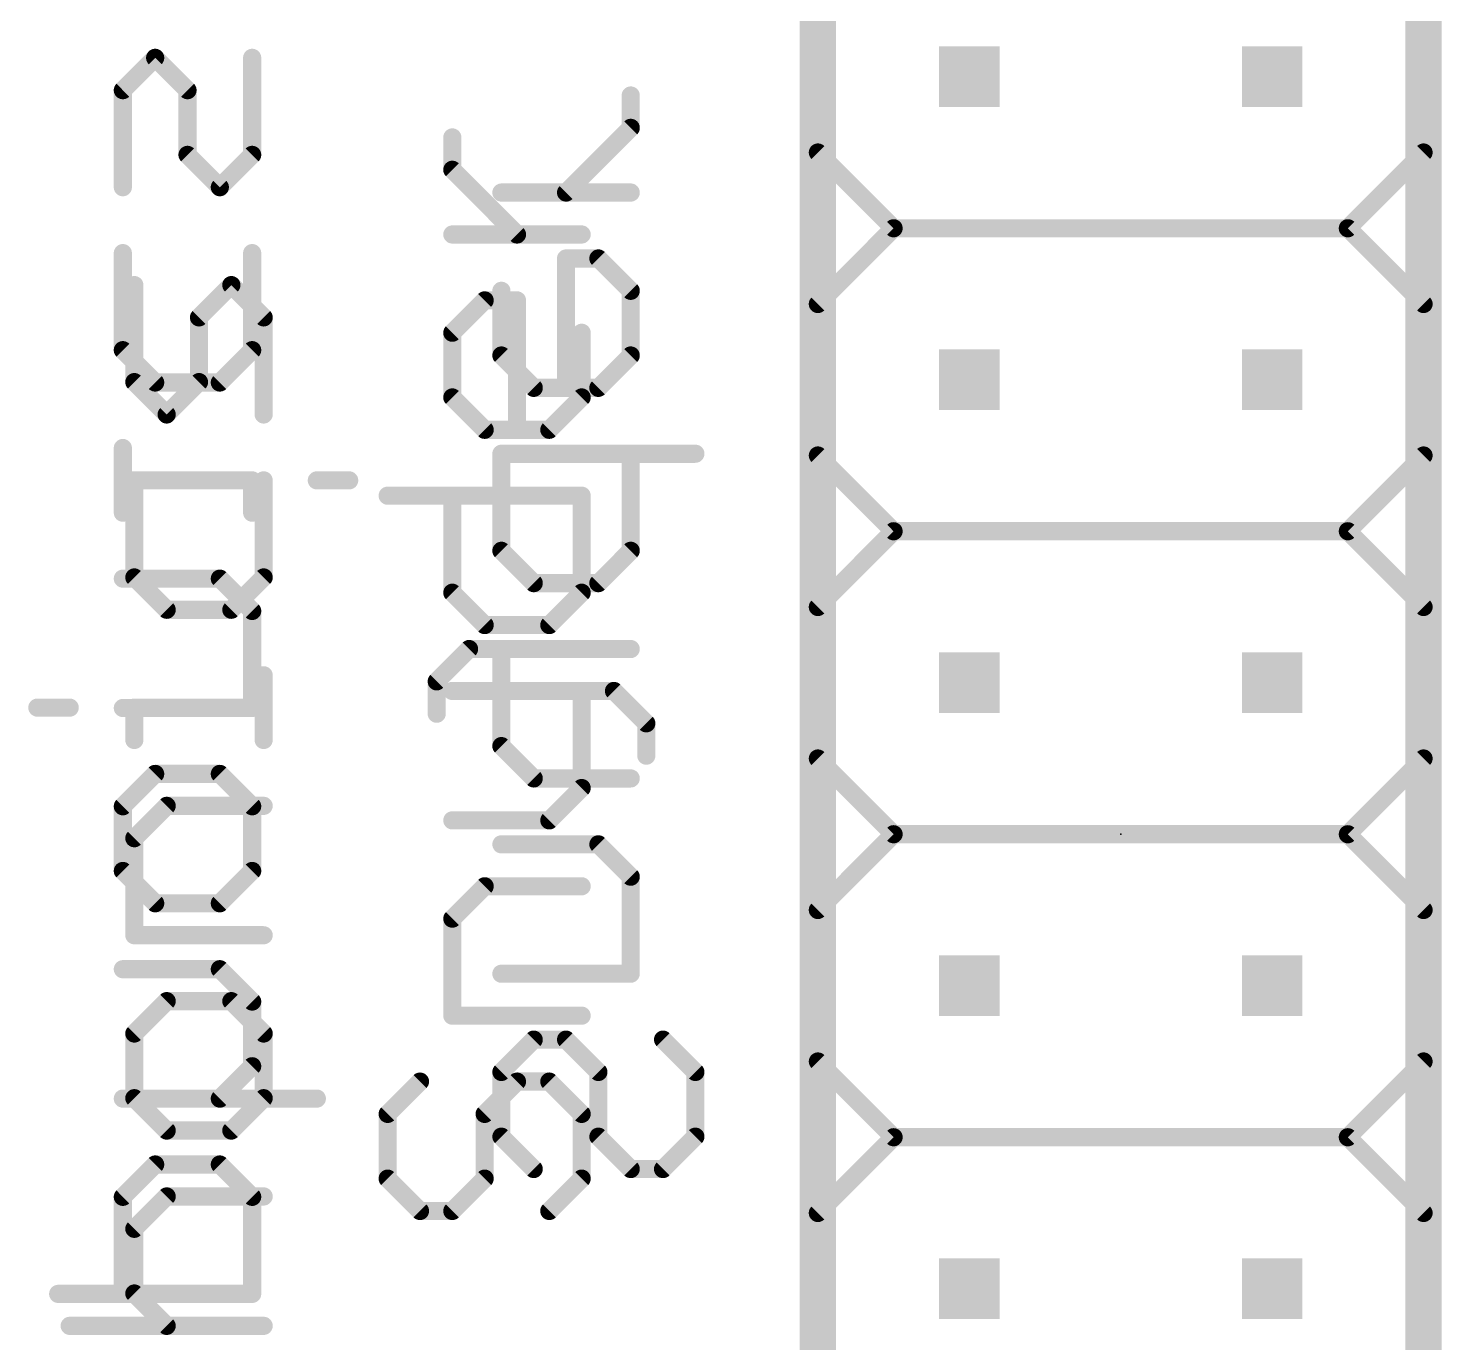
# Model space of a CAD drawing. Extents: x -0.2 to 4.76, y 0.34 to 5.06.
# Drawn here: x 1.2393 to 1.706, y 2.3822 to 2.816 of the extents above; entities that cross this region are included whole.
import ezdxf

# ---------------------------------------------------------------- set-up
doc = ezdxf.new("R2010")
doc.units = 0
for name, color, linetype in [('21', 253, 'CONTINUOUS'), ('22', 253, 'CONTINUOUS'), ('23', 7, 'CONTINUOUS'), ('51', 253, 'CONTINUOUS')]:
    doc.layers.add(name, color=color, linetype=linetype)

# ---------------------------------------------------------------- blocks, each defined once
blk = doc.blocks.new('RECT')
blk.add_solid([(-0.5, -0.5), (0.5, -0.5), (-0.5, 0.5), (0.5, 0.5)])

msp = doc.modelspace()

# ---------------------------------------------------------------- linework, layer by layer
at = {"layer": '21', "const_width": 0.006}
for points in [[(1.5, 2.775), (1.5, 2.825)], [(1.7, 2.775), (1.7, 2.825)], [(1.379297, 2.769296), (1.379297, 2.779972)], [(1.525, 2.75), (1.5, 2.775)], [(1.675, 2.75), (1.7, 2.775)], [(1.400648, 2.747945), (1.379297, 2.769296)], [(1.422, 2.747945), (1.379297, 2.747945)], [(1.5, 2.725), (1.525, 2.75)], [(1.525, 2.75), (1.675, 2.75)], [(1.675, 2.75), (1.7, 2.725)], [(1.274297, 2.699219), (1.274297, 2.731247)], [(1.306324, 2.731247), (1.295648, 2.720571)], [(1.317, 2.720571), (1.306324, 2.731247)], [(1.379297, 2.715517), (1.389973, 2.726193)], [(1.389973, 2.726193), (1.400648, 2.726193)], [(1.400648, 2.726193), (1.400648, 2.68349)], [(1.5, 2.675), (1.5, 2.725)], [(1.7, 2.675), (1.7, 2.725)], [(1.295648, 2.720571), (1.295648, 2.699219)], [(1.317, 2.688544), (1.317, 2.720571)], [(1.379297, 2.694165), (1.379297, 2.715517)], [(1.422, 2.715517), (1.422, 2.694165)], [(1.284973, 2.688544), (1.274297, 2.699219)], [(1.295648, 2.699219), (1.284973, 2.688544)], [(1.389973, 2.68349), (1.379297, 2.694165)], [(1.422, 2.694165), (1.411324, 2.68349)], [(1.411324, 2.68349), (1.389973, 2.68349)], [(1.525, 2.65), (1.5, 2.675)], [(1.675, 2.65), (1.7, 2.675)], [(1.274297, 2.666792), (1.274297, 2.634764)], [(1.317, 2.634764), (1.317, 2.666792)], [(1.357945, 2.661738), (1.422, 2.661738)], [(1.379297, 2.62971), (1.379297, 2.661738)], [(1.422, 2.661738), (1.422, 2.62971)], [(1.5, 2.625), (1.525, 2.65)], [(1.525, 2.65), (1.675, 2.65)], [(1.7, 2.625), (1.675, 2.65)], [(1.274297, 2.634764), (1.284973, 2.624089)], [(1.306324, 2.624089), (1.317, 2.634764)], [(1.389973, 2.619035), (1.379297, 2.62971)], [(1.422, 2.62971), (1.411324, 2.619035)], [(1.5, 2.575), (1.5, 2.625)], [(1.7, 2.575), (1.7, 2.625)], [(1.284973, 2.624089), (1.306324, 2.624089)], [(1.411324, 2.619035), (1.389973, 2.619035)], [(1.317, 2.581119), (1.317, 2.60247)], [(1.379297, 2.597283), (1.432676, 2.597283)], [(1.422, 2.565255), (1.422, 2.597283)], [(1.432676, 2.597283), (1.443352, 2.586607)], [(1.24227, 2.591794), (1.252945, 2.591794)], [(1.274297, 2.581119), (1.274297, 2.591794)], [(1.274297, 2.591794), (1.317, 2.591794)], [(1.443352, 2.586607), (1.443352, 2.575931)], [(1.525, 2.55), (1.5, 2.575)], [(1.675, 2.55), (1.7, 2.575)], [(1.411324, 2.55458), (1.422, 2.565255)], [(1.274297, 2.548691), (1.284973, 2.559367)], [(1.284973, 2.559367), (1.317, 2.559367)], [(1.379297, 2.55458), (1.411324, 2.55458)], [(1.274297, 2.516664), (1.274297, 2.548691)], [(1.5, 2.525), (1.525, 2.55)], [(1.525, 2.55), (1.675, 2.55)], [(1.7, 2.525), (1.675, 2.55)], [(1.379297, 2.522152), (1.389973, 2.532828)], [(1.389973, 2.532828), (1.422, 2.532828)], [(1.379297, 2.490125), (1.379297, 2.522152)], [(1.5, 2.475), (1.5, 2.525)], [(1.7, 2.475), (1.7, 2.525)], [(1.317, 2.516664), (1.274297, 2.516664)], [(1.284973, 2.494912), (1.274297, 2.484236)], [(1.306324, 2.494912), (1.284973, 2.494912)], [(1.317, 2.484236), (1.306324, 2.494912)], [(1.422, 2.490125), (1.379297, 2.490125)], [(1.274297, 2.484236), (1.274297, 2.462884)], [(1.317, 2.462884), (1.317, 2.484236)], [(1.525, 2.45), (1.5, 2.475)], [(1.675, 2.45), (1.7, 2.475)], [(1.368621, 2.468373), (1.357945, 2.457697)], [(1.389973, 2.457697), (1.400648, 2.468373)], [(1.400648, 2.468373), (1.411324, 2.468373)], [(1.411324, 2.468373), (1.422, 2.457697)], [(1.274297, 2.462884), (1.284973, 2.452209)], [(1.306324, 2.452209), (1.317, 2.462884)], [(1.357945, 2.457697), (1.357945, 2.436345)], [(1.389973, 2.436345), (1.389973, 2.457697)], [(1.422, 2.457697), (1.422, 2.436345)], [(1.284973, 2.452209), (1.306324, 2.452209)], [(1.5, 2.425), (1.525, 2.45)], [(1.525, 2.45), (1.675, 2.45)], [(1.7, 2.425), (1.675, 2.45)], [(1.357945, 2.436345), (1.368621, 2.42567)], [(1.379297, 2.42567), (1.389973, 2.436345)], [(1.422, 2.436345), (1.411324, 2.42567)], [(1.274297, 2.419781), (1.284973, 2.430457)], [(1.284973, 2.430457), (1.317, 2.430457)], [(1.368621, 2.42567), (1.379297, 2.42567)], [(1.5, 2.375), (1.5, 2.425)], [(1.7, 2.375), (1.7, 2.425)], [(1.274297, 2.398429), (1.274297, 2.419781)], [(1.284973, 2.387754), (1.274297, 2.398429)], [(1.252945, 2.387754), (1.317, 2.387754)]]:
    msp.add_lwpolyline(points, dxfattribs=at)
at = {"layer": '21', "const_width": 0.003}
for points in [[(1.380797, 2.779972, 1), (1.377797, 2.779972)], [(1.501061, 2.776061, 1), (1.498939, 2.773939)], [(1.701061, 2.773939, 1), (1.698939, 2.776061)], [(1.4985, 2.775, 1), (1.5015, 2.775)], [(1.6985, 2.775, 1), (1.7015, 2.775)], [(1.380358, 2.770357, 1), (1.378236, 2.768235)], [(1.377797, 2.769296, 1), (1.380797, 2.769296)], [(1.379297, 2.749445, 1), (1.379297, 2.746445)], [(1.399588, 2.746884, 1), (1.401709, 2.749005)], [(1.422, 2.746445, 1), (1.422, 2.749445)], [(1.525, 2.7515, 1), (1.525, 2.7485)], [(1.526061, 2.748939, 1), (1.523939, 2.751061)], [(1.523939, 2.748939, 1), (1.526061, 2.751061)], [(1.676061, 2.751061, 1), (1.673939, 2.748939)], [(1.673939, 2.751061, 1), (1.676061, 2.748939)], [(1.675, 2.7485, 1), (1.675, 2.7515)], [(1.275797, 2.731247, 1), (1.272797, 2.731247)], [(1.307385, 2.732307, 1), (1.305264, 2.730186)], [(1.307385, 2.730186, 1), (1.305264, 2.732307)], [(1.389973, 2.727693, 1), (1.389973, 2.724693)], [(1.391033, 2.725132, 1), (1.388912, 2.727253)], [(1.402148, 2.726193, 1), (1.399148, 2.726193)], [(1.400648, 2.724693, 1), (1.400648, 2.727693)], [(1.5015, 2.725, 1), (1.4985, 2.725)], [(1.498939, 2.726061, 1), (1.501061, 2.723939)], [(1.7015, 2.725, 1), (1.6985, 2.725)], [(1.698939, 2.723939, 1), (1.701061, 2.726061)], [(1.297148, 2.720571, 1), (1.294148, 2.720571)], [(1.294588, 2.721632, 1), (1.296709, 2.71951)], [(1.3185, 2.720571, 1), (1.3155, 2.720571)], [(1.315939, 2.71951, 1), (1.318061, 2.721632)], [(1.380797, 2.715517, 1), (1.377797, 2.715517)], [(1.378236, 2.716578, 1), (1.380358, 2.714456)], [(1.4235, 2.715517, 1), (1.4205, 2.715517)], [(1.275358, 2.70028, 1), (1.273236, 2.698159)], [(1.272797, 2.699219, 1), (1.275797, 2.699219)], [(1.294148, 2.699219, 1), (1.297148, 2.699219)], [(1.296709, 2.698159, 1), (1.294588, 2.70028)], [(1.380358, 2.695226, 1), (1.378236, 2.693105)], [(1.377797, 2.694165, 1), (1.380797, 2.694165)], [(1.4205, 2.694165, 1), (1.4235, 2.694165)], [(1.423061, 2.693105, 1), (1.420939, 2.695226)], [(1.283912, 2.689604, 1), (1.286033, 2.687483)], [(1.283912, 2.687483, 1), (1.286033, 2.689604)], [(1.3155, 2.688544, 1), (1.3185, 2.688544)], [(1.389973, 2.68499, 1), (1.389973, 2.68199)], [(1.388912, 2.682429, 1), (1.391033, 2.68455)], [(1.399148, 2.68349, 1), (1.402148, 2.68349)], [(1.410264, 2.68455, 1), (1.412385, 2.682429)], [(1.411324, 2.68199, 1), (1.411324, 2.68499)], [(1.501061, 2.676061, 1), (1.498939, 2.673939)], [(1.4985, 2.675, 1), (1.5015, 2.675)], [(1.6985, 2.675, 1), (1.7015, 2.675)], [(1.701061, 2.673939, 1), (1.698939, 2.676061)], [(1.275797, 2.666792, 1), (1.272797, 2.666792)], [(1.3185, 2.666792, 1), (1.3155, 2.666792)], [(1.357945, 2.663238, 1), (1.357945, 2.660238)], [(1.380797, 2.661738, 1), (1.377797, 2.661738)], [(1.4235, 2.661738, 1), (1.4205, 2.661738)], [(1.422, 2.660238, 1), (1.422, 2.663238)], [(1.525, 2.6515, 1), (1.525, 2.6485)], [(1.526061, 2.648939, 1), (1.523939, 2.651061)], [(1.523939, 2.648939, 1), (1.526061, 2.651061)], [(1.676061, 2.651061, 1), (1.673939, 2.648939)], [(1.673939, 2.651061, 1), (1.676061, 2.648939)], [(1.675, 2.6485, 1), (1.675, 2.6515)], [(1.275358, 2.635825, 1), (1.273236, 2.633704)], [(1.318061, 2.633704, 1), (1.315939, 2.635825)], [(1.272797, 2.634764, 1), (1.275797, 2.634764)], [(1.3155, 2.634764, 1), (1.3185, 2.634764)], [(1.380358, 2.630771, 1), (1.378236, 2.62865)], [(1.423061, 2.62865, 1), (1.420939, 2.630771)], [(1.377797, 2.62971, 1), (1.380797, 2.62971)], [(1.4205, 2.62971, 1), (1.4235, 2.62971)], [(1.5015, 2.625, 1), (1.4985, 2.625)], [(1.7015, 2.625, 1), (1.6985, 2.625)], [(1.284973, 2.625589, 1), (1.284973, 2.622589)], [(1.283912, 2.623028, 1), (1.286033, 2.625149)], [(1.305264, 2.625149, 1), (1.307385, 2.623028)], [(1.306324, 2.622589, 1), (1.306324, 2.625589)], [(1.498939, 2.626061, 1), (1.501061, 2.623939)], [(1.698939, 2.623939, 1), (1.701061, 2.626061)], [(1.389973, 2.620535, 1), (1.389973, 2.617535)], [(1.388912, 2.617974, 1), (1.391033, 2.620095)], [(1.410264, 2.620095, 1), (1.412385, 2.617974)], [(1.411324, 2.617535, 1), (1.411324, 2.620535)], [(1.3185, 2.60247, 1), (1.3155, 2.60247)], [(1.379297, 2.598783, 1), (1.379297, 2.595783)], [(1.4235, 2.597283, 1), (1.4205, 2.597283)], [(1.433736, 2.598344, 1), (1.431615, 2.596222)], [(1.432676, 2.595783, 1), (1.432676, 2.598783)], [(1.24227, 2.593294, 1), (1.24227, 2.590294)], [(1.252945, 2.590294, 1), (1.252945, 2.593294)], [(1.275797, 2.591794, 1), (1.272797, 2.591794)], [(1.274297, 2.593294, 1), (1.274297, 2.590294)], [(1.317, 2.590294, 1), (1.317, 2.593294)], [(1.444852, 2.586607, 1), (1.441852, 2.586607)], [(1.442291, 2.585546, 1), (1.444412, 2.587668)], [(1.272797, 2.581119, 1), (1.275797, 2.581119)], [(1.3155, 2.581119, 1), (1.3185, 2.581119)], [(1.441852, 2.575931, 1), (1.444852, 2.575931)], [(1.501061, 2.576061, 1), (1.498939, 2.573939)], [(1.4985, 2.575, 1), (1.5015, 2.575)], [(1.6985, 2.575, 1), (1.7015, 2.575)], [(1.701061, 2.573939, 1), (1.698939, 2.576061)], [(1.423061, 2.564195, 1), (1.420939, 2.566316)], [(1.284973, 2.560867, 1), (1.284973, 2.557867)], [(1.286033, 2.558306, 1), (1.283912, 2.560427)], [(1.317, 2.557867, 1), (1.317, 2.560867)], [(1.4205, 2.565255, 1), (1.4235, 2.565255)], [(1.379297, 2.55608, 1), (1.379297, 2.55308)], [(1.410264, 2.55564, 1), (1.412385, 2.553519)], [(1.411324, 2.55308, 1), (1.411324, 2.55608)], [(1.275797, 2.548691, 1), (1.272797, 2.548691)], [(1.273236, 2.549752, 1), (1.275358, 2.54763)], [(1.525, 2.5515, 1), (1.525, 2.5485)], [(1.526061, 2.548939, 1), (1.523939, 2.551061)], [(1.523939, 2.548939, 1), (1.526061, 2.551061)], [(1.676061, 2.551061, 1), (1.673939, 2.548939)], [(1.673939, 2.551061, 1), (1.676061, 2.548939)], [(1.675, 2.5485, 1), (1.675, 2.5515)], [(1.389973, 2.534328, 1), (1.389973, 2.531328)], [(1.391033, 2.531767, 1), (1.388912, 2.533889)], [(1.422, 2.531328, 1), (1.422, 2.534328)], [(1.380797, 2.522152, 1), (1.377797, 2.522152)], [(1.5015, 2.525, 1), (1.4985, 2.525)], [(1.498939, 2.526061, 1), (1.501061, 2.523939)], [(1.7015, 2.525, 1), (1.6985, 2.525)], [(1.698939, 2.523939, 1), (1.701061, 2.526061)], [(1.378236, 2.523213, 1), (1.380358, 2.521091)], [(1.274297, 2.518164, 1), (1.274297, 2.515164)], [(1.272797, 2.516664, 1), (1.275797, 2.516664)], [(1.317, 2.515164, 1), (1.317, 2.518164)], [(1.284973, 2.496412, 1), (1.284973, 2.493412)], [(1.286033, 2.493851, 1), (1.283912, 2.495972)], [(1.307385, 2.495972, 1), (1.305264, 2.493851)], [(1.306324, 2.493412, 1), (1.306324, 2.496412)], [(1.379297, 2.491625, 1), (1.379297, 2.488625)], [(1.422, 2.488625, 1), (1.422, 2.491625)], [(1.377797, 2.490125, 1), (1.380797, 2.490125)], [(1.275797, 2.484236, 1), (1.272797, 2.484236)], [(1.273236, 2.485297, 1), (1.275358, 2.483175)], [(1.3185, 2.484236, 1), (1.3155, 2.484236)], [(1.315939, 2.483175, 1), (1.318061, 2.485297)], [(1.501061, 2.476061, 1), (1.498939, 2.473939)], [(1.4985, 2.475, 1), (1.5015, 2.475)], [(1.6985, 2.475, 1), (1.7015, 2.475)], [(1.701061, 2.473939, 1), (1.698939, 2.476061)], [(1.369682, 2.467312, 1), (1.36756, 2.469434)], [(1.400648, 2.469873, 1), (1.400648, 2.466873)], [(1.401709, 2.467312, 1), (1.399588, 2.469434)], [(1.412385, 2.469434, 1), (1.410264, 2.467312)], [(1.411324, 2.466873, 1), (1.411324, 2.469873)], [(1.275358, 2.463945, 1), (1.273236, 2.461824)], [(1.272797, 2.462884, 1), (1.275797, 2.462884)], [(1.3155, 2.462884, 1), (1.3185, 2.462884)], [(1.318061, 2.461824, 1), (1.315939, 2.463945)], [(1.359445, 2.457697, 1), (1.356445, 2.457697)], [(1.356885, 2.458758, 1), (1.359006, 2.456636)], [(1.388912, 2.458758, 1), (1.391033, 2.456636)], [(1.391473, 2.457697, 1), (1.388473, 2.457697)], [(1.4235, 2.457697, 1), (1.4205, 2.457697)], [(1.420939, 2.456636, 1), (1.423061, 2.458758)], [(1.284973, 2.453709, 1), (1.284973, 2.450709)], [(1.306324, 2.450709, 1), (1.306324, 2.453709)], [(1.283912, 2.451148, 1), (1.286033, 2.453269)], [(1.305264, 2.453269, 1), (1.307385, 2.451148)], [(1.525, 2.4515, 1), (1.525, 2.4485)], [(1.526061, 2.448939, 1), (1.523939, 2.451061)], [(1.523939, 2.448939, 1), (1.526061, 2.451061)], [(1.676061, 2.451061, 1), (1.673939, 2.448939)], [(1.673939, 2.451061, 1), (1.676061, 2.448939)], [(1.675, 2.4485, 1), (1.675, 2.4515)], [(1.356445, 2.436345, 1), (1.359445, 2.436345)], [(1.359006, 2.437406, 1), (1.356885, 2.435285)], [(1.388473, 2.436345, 1), (1.391473, 2.436345)], [(1.391033, 2.435285, 1), (1.388912, 2.437406)], [(1.4205, 2.436345, 1), (1.4235, 2.436345)], [(1.423061, 2.435285, 1), (1.420939, 2.437406)], [(1.284973, 2.431957, 1), (1.284973, 2.428957)], [(1.286033, 2.429396, 1), (1.283912, 2.431517)], [(1.317, 2.428957, 1), (1.317, 2.431957)], [(1.368621, 2.42717, 1), (1.368621, 2.42417)], [(1.36756, 2.424609, 1), (1.369682, 2.42673)], [(1.378236, 2.42673, 1), (1.380358, 2.424609)], [(1.379297, 2.42417, 1), (1.379297, 2.42717)], [(1.410264, 2.42673, 1), (1.412385, 2.424609)], [(1.5015, 2.425, 1), (1.4985, 2.425)], [(1.498939, 2.426061, 1), (1.501061, 2.423939)], [(1.7015, 2.425, 1), (1.6985, 2.425)], [(1.698939, 2.423939, 1), (1.701061, 2.426061)], [(1.275797, 2.419781, 1), (1.272797, 2.419781)], [(1.273236, 2.420842, 1), (1.275358, 2.41872)], [(1.275358, 2.39949, 1), (1.273236, 2.397369)], [(1.272797, 2.398429, 1), (1.275797, 2.398429)], [(1.252945, 2.389254, 1), (1.252945, 2.386254)], [(1.283912, 2.386693, 1), (1.286033, 2.388814)], [(1.317, 2.386254, 1), (1.317, 2.389254)]]:
    msp.add_lwpolyline(points, format="xyb", dxfattribs=at)
at = {"layer": '22'}
for points, const_width in [([(1.5, 2.05), (1.5, 3.05)], 0.012), ([(1.7, 3.05), (1.7, 2.05)], 0.012), ([(1.2705, 2.795571), (1.281176, 2.806247)], 0.006), ([(1.281176, 2.806247), (1.291852, 2.795571)], 0.006), ([(1.313203, 2.774219), (1.313203, 2.806247)], 0.006), ([(1.2705, 2.763544), (1.2705, 2.795571)], 0.006), ([(1.291852, 2.795571), (1.291852, 2.774219)], 0.006), ([(1.438203, 2.783138), (1.438203, 2.793813)], 0.006), ([(1.416852, 2.761786), (1.438203, 2.783138)], 0.006), ([(1.291852, 2.774219), (1.302527, 2.763544)], 0.006), ([(1.302527, 2.763544), (1.313203, 2.774219)], 0.006), ([(1.3955, 2.761786), (1.438203, 2.761786)], 0.006), ([(1.2705, 2.709764), (1.2705, 2.741792)], 0.006), ([(1.313203, 2.741792), (1.313203, 2.709764)], 0.006), ([(1.427527, 2.740034), (1.416852, 2.740034)], 0.006), ([(1.416852, 2.740034), (1.416852, 2.697331)], 0.006), ([(1.438203, 2.729358), (1.427527, 2.740034)], 0.006), ([(1.3955, 2.729358), (1.3955, 2.708007)], 0.006), ([(1.438203, 2.708007), (1.438203, 2.729358)], 0.006), ([(1.281176, 2.699089), (1.2705, 2.709764)], 0.006), ([(1.313203, 2.709764), (1.302527, 2.699089)], 0.006), ([(1.3955, 2.708007), (1.406176, 2.697331)], 0.006), ([(1.427527, 2.697331), (1.438203, 2.708007)], 0.006), ([(1.302527, 2.699089), (1.281176, 2.699089)], 0.006), ([(1.406176, 2.697331), (1.427527, 2.697331)], 0.006), ([(1.2705, 2.656119), (1.2705, 2.67747)], 0.006), ([(1.459555, 2.675579), (1.3955, 2.675579)], 0.006), ([(1.3955, 2.675579), (1.3955, 2.643552)], 0.006), ([(1.438203, 2.643552), (1.438203, 2.675579)], 0.006), ([(1.313203, 2.666794), (1.2705, 2.666794)], 0.006), ([(1.313203, 2.656119), (1.313203, 2.666794)], 0.006), ([(1.34523, 2.666794), (1.334555, 2.666794)], 0.006), ([(1.3955, 2.643552), (1.406176, 2.632876)], 0.006), ([(1.427527, 2.632876), (1.438203, 2.643552)], 0.006), ([(1.302527, 2.634367), (1.2705, 2.634367)], 0.006), ([(1.313203, 2.623691), (1.302527, 2.634367)], 0.006), ([(1.406176, 2.632876), (1.427527, 2.632876)], 0.006), ([(1.313203, 2.591664), (1.313203, 2.623691)], 0.006), ([(1.384824, 2.611124), (1.374148, 2.600448)], 0.006), ([(1.438203, 2.611124), (1.384824, 2.611124)], 0.006), ([(1.3955, 2.579097), (1.3955, 2.611124)], 0.006), ([(1.374148, 2.600448), (1.374148, 2.589773)], 0.006), ([(1.2705, 2.591664), (1.313203, 2.591664)], 0.006), ([(1.406176, 2.568421), (1.3955, 2.579097)], 0.006), ([(1.2705, 2.559236), (1.281176, 2.569912)], 0.006), ([(1.281176, 2.569912), (1.302527, 2.569912)], 0.006), ([(1.302527, 2.569912), (1.313203, 2.559236)], 0.006), ([(1.438203, 2.568421), (1.406176, 2.568421)], 0.006), ([(1.2705, 2.537884), (1.2705, 2.559236)], 0.006), ([(1.313203, 2.559236), (1.313203, 2.537884)], 0.006), ([(1.427527, 2.546669), (1.3955, 2.546669)], 0.006), ([(1.438203, 2.535993), (1.427527, 2.546669)], 0.006), ([(1.281176, 2.527209), (1.2705, 2.537884)], 0.006), ([(1.313203, 2.537884), (1.302527, 2.527209)], 0.006), ([(1.438203, 2.503966), (1.438203, 2.535993)], 0.006), ([(1.302527, 2.527209), (1.281176, 2.527209)], 0.006), ([(1.302527, 2.505457), (1.2705, 2.505457)], 0.006), ([(1.313203, 2.494781), (1.302527, 2.505457)], 0.006), ([(1.3955, 2.503966), (1.438203, 2.503966)], 0.006), ([(1.313203, 2.473429), (1.313203, 2.494781)], 0.006), ([(1.406176, 2.482214), (1.3955, 2.471539)], 0.006), ([(1.416852, 2.482214), (1.406176, 2.482214)], 0.006), ([(1.427527, 2.471539), (1.416852, 2.482214)], 0.006), ([(1.448879, 2.482214), (1.459555, 2.471539)], 0.006), ([(1.302527, 2.462754), (1.313203, 2.473429)], 0.006), ([(1.3955, 2.471539), (1.3955, 2.450187)], 0.006), ([(1.427527, 2.450187), (1.427527, 2.471539)], 0.006), ([(1.459555, 2.471539), (1.459555, 2.450187)], 0.006), ([(1.334555, 2.462754), (1.2705, 2.462754)], 0.006), ([(1.3955, 2.450187), (1.406176, 2.439511)], 0.006), ([(1.438203, 2.439511), (1.427527, 2.450187)], 0.006), ([(1.459555, 2.450187), (1.448879, 2.439511)], 0.006), ([(1.281176, 2.441002), (1.2705, 2.430326)], 0.006), ([(1.302527, 2.441002), (1.281176, 2.441002)], 0.006), ([(1.313203, 2.430326), (1.302527, 2.441002)], 0.006), ([(1.448879, 2.439511), (1.438203, 2.439511)], 0.006), ([(1.2705, 2.430326), (1.2705, 2.398299)], 0.006), ([(1.313203, 2.398299), (1.313203, 2.430326)], 0.006), ([(1.249148, 2.398299), (1.313203, 2.398299)], 0.006)]:
    msp.add_lwpolyline(points, dxfattribs=dict(at, const_width=const_width))
at = {"layer": '22', "const_width": 0.003}
for points in [[(1.282236, 2.807307, 1), (1.280115, 2.805186)], [(1.282236, 2.805186, 1), (1.280115, 2.807307)], [(1.314703, 2.806247, 1), (1.311703, 2.806247)], [(1.272, 2.795571, 1), (1.269, 2.795571)], [(1.269439, 2.796632, 1), (1.271561, 2.79451)], [(1.293352, 2.795571, 1), (1.290352, 2.795571)], [(1.290791, 2.79451, 1), (1.292912, 2.796632)], [(1.439703, 2.793813, 1), (1.436703, 2.793813)], [(1.436703, 2.783138, 1), (1.439703, 2.783138)], [(1.439264, 2.782077, 1), (1.437142, 2.784198)], [(1.292912, 2.77528, 1), (1.290791, 2.773159)], [(1.314264, 2.773159, 1), (1.312142, 2.77528)], [(1.290352, 2.774219, 1), (1.293352, 2.774219)], [(1.311703, 2.774219, 1), (1.314703, 2.774219)], [(1.269, 2.763544, 1), (1.272, 2.763544)], [(1.301467, 2.764604, 1), (1.303588, 2.762483)], [(1.301467, 2.762483, 1), (1.303588, 2.764604)], [(1.3955, 2.763286, 1), (1.3955, 2.760286)], [(1.415791, 2.762847, 1), (1.417912, 2.760725)], [(1.438203, 2.760286, 1), (1.438203, 2.763286)], [(1.272, 2.741792, 1), (1.269, 2.741792)], [(1.314703, 2.741792, 1), (1.311703, 2.741792)], [(1.416852, 2.741534, 1), (1.416852, 2.738534)], [(1.418352, 2.740034, 1), (1.415352, 2.740034)], [(1.428588, 2.741095, 1), (1.426467, 2.738974)], [(1.427527, 2.738534, 1), (1.427527, 2.741534)], [(1.397, 2.729358, 1), (1.394, 2.729358)], [(1.439703, 2.729358, 1), (1.436703, 2.729358)], [(1.437142, 2.728298, 1), (1.439264, 2.730419)], [(1.271561, 2.710825, 1), (1.269439, 2.708704)], [(1.314264, 2.708704, 1), (1.312142, 2.710825)], [(1.269, 2.709764, 1), (1.272, 2.709764)], [(1.311703, 2.709764, 1), (1.314703, 2.709764)], [(1.396561, 2.709067, 1), (1.394439, 2.706946)], [(1.394, 2.708007, 1), (1.397, 2.708007)], [(1.436703, 2.708007, 1), (1.439703, 2.708007)], [(1.439264, 2.706946, 1), (1.437142, 2.709067)], [(1.281176, 2.700589, 1), (1.281176, 2.697589)], [(1.280115, 2.698028, 1), (1.282236, 2.700149)], [(1.301467, 2.700149, 1), (1.303588, 2.698028)], [(1.302527, 2.697589, 1), (1.302527, 2.700589)], [(1.406176, 2.698831, 1), (1.406176, 2.695831)], [(1.405115, 2.69627, 1), (1.407236, 2.698392)], [(1.415352, 2.697331, 1), (1.418352, 2.697331)], [(1.426467, 2.698392, 1), (1.428588, 2.69627)], [(1.427527, 2.695831, 1), (1.427527, 2.698831)], [(1.272, 2.67747, 1), (1.269, 2.67747)], [(1.3955, 2.677079, 1), (1.3955, 2.674079)], [(1.397, 2.675579, 1), (1.394, 2.675579)], [(1.439703, 2.675579, 1), (1.436703, 2.675579)], [(1.459555, 2.674079, 1), (1.459555, 2.677079)], [(1.2705, 2.668294, 1), (1.2705, 2.665294)], [(1.314703, 2.666794, 1), (1.311703, 2.666794)], [(1.313203, 2.665294, 1), (1.313203, 2.668294)], [(1.334555, 2.668294, 1), (1.334555, 2.665294)], [(1.34523, 2.665294, 1), (1.34523, 2.668294)], [(1.269, 2.656119, 1), (1.272, 2.656119)], [(1.311703, 2.656119, 1), (1.314703, 2.656119)], [(1.396561, 2.644612, 1), (1.394439, 2.642491)], [(1.439264, 2.642491, 1), (1.437142, 2.644612)], [(1.394, 2.643552, 1), (1.397, 2.643552)], [(1.436703, 2.643552, 1), (1.439703, 2.643552)], [(1.2705, 2.635867, 1), (1.2705, 2.632867)], [(1.303588, 2.635427, 1), (1.301467, 2.633306)], [(1.302527, 2.632867, 1), (1.302527, 2.635867)], [(1.406176, 2.634376, 1), (1.406176, 2.631376)], [(1.405115, 2.631815, 1), (1.407236, 2.633937)], [(1.426467, 2.633937, 1), (1.428588, 2.631815)], [(1.427527, 2.631376, 1), (1.427527, 2.634376)], [(1.314703, 2.623691, 1), (1.311703, 2.623691)], [(1.312142, 2.62263, 1), (1.314264, 2.624752)], [(1.384824, 2.612624, 1), (1.384824, 2.609624)], [(1.385885, 2.610064, 1), (1.383764, 2.612185)], [(1.397, 2.611124, 1), (1.394, 2.611124)], [(1.438203, 2.609624, 1), (1.438203, 2.612624)], [(1.375648, 2.600448, 1), (1.372648, 2.600448)], [(1.373088, 2.601509, 1), (1.375209, 2.599388)], [(1.2705, 2.593164, 1), (1.2705, 2.590164)], [(1.311703, 2.591664, 1), (1.314703, 2.591664)], [(1.313203, 2.590164, 1), (1.313203, 2.593164)], [(1.372648, 2.589773, 1), (1.375648, 2.589773)], [(1.396561, 2.580157, 1), (1.394439, 2.578036)], [(1.394, 2.579097, 1), (1.397, 2.579097)], [(1.281176, 2.571412, 1), (1.281176, 2.568412)], [(1.282236, 2.568851, 1), (1.280115, 2.570972)], [(1.303588, 2.570972, 1), (1.301467, 2.568851)], [(1.302527, 2.568412, 1), (1.302527, 2.571412)], [(1.406176, 2.569921, 1), (1.406176, 2.566921)], [(1.405115, 2.56736, 1), (1.407236, 2.569482)], [(1.438203, 2.566921, 1), (1.438203, 2.569921)], [(1.272, 2.559236, 1), (1.269, 2.559236)], [(1.269439, 2.560297, 1), (1.271561, 2.558175)], [(1.314703, 2.559236, 1), (1.311703, 2.559236)], [(1.312142, 2.558175, 1), (1.314264, 2.560297)], [(1.3955, 2.548169, 1), (1.3955, 2.545169)], [(1.428588, 2.54773, 1), (1.426467, 2.545609)], [(1.427527, 2.545169, 1), (1.427527, 2.548169)], [(1.271561, 2.538945, 1), (1.269439, 2.536824)], [(1.269, 2.537884, 1), (1.272, 2.537884)], [(1.311703, 2.537884, 1), (1.314703, 2.537884)], [(1.314264, 2.536824, 1), (1.312142, 2.538945)], [(1.439703, 2.535993, 1), (1.436703, 2.535993)], [(1.437142, 2.534933, 1), (1.439264, 2.537054)], [(1.281176, 2.528709, 1), (1.281176, 2.525709)], [(1.280115, 2.526148, 1), (1.282236, 2.528269)], [(1.301467, 2.528269, 1), (1.303588, 2.526148)], [(1.302527, 2.525709, 1), (1.302527, 2.528709)], [(1.2705, 2.506957, 1), (1.2705, 2.503957)], [(1.303588, 2.506517, 1), (1.301467, 2.504396)], [(1.302527, 2.503957, 1), (1.302527, 2.506957)], [(1.3955, 2.505466, 1), (1.3955, 2.502466)], [(1.438203, 2.502466, 1), (1.438203, 2.505466)], [(1.436703, 2.503966, 1), (1.439703, 2.503966)], [(1.314703, 2.494781, 1), (1.311703, 2.494781)], [(1.312142, 2.49372, 1), (1.314264, 2.495842)], [(1.406176, 2.483714, 1), (1.406176, 2.480714)], [(1.407236, 2.481154, 1), (1.405115, 2.483275)], [(1.417912, 2.483275, 1), (1.415791, 2.481154)], [(1.416852, 2.480714, 1), (1.416852, 2.483714)], [(1.44994, 2.483275, 1), (1.447818, 2.481154)], [(1.311703, 2.473429, 1), (1.314703, 2.473429)], [(1.314264, 2.472369, 1), (1.312142, 2.47449)], [(1.397, 2.471539, 1), (1.394, 2.471539)], [(1.394439, 2.472599, 1), (1.396561, 2.470478)], [(1.429027, 2.471539, 1), (1.426027, 2.471539)], [(1.426467, 2.470478, 1), (1.428588, 2.472599)], [(1.461055, 2.471539, 1), (1.458055, 2.471539)], [(1.458494, 2.470478, 1), (1.460615, 2.472599)], [(1.2705, 2.464254, 1), (1.2705, 2.461254)], [(1.301467, 2.463814, 1), (1.303588, 2.461693)], [(1.334555, 2.461254, 1), (1.334555, 2.464254)], [(1.396561, 2.451248, 1), (1.394439, 2.449126)], [(1.394, 2.450187, 1), (1.397, 2.450187)], [(1.428588, 2.451248, 1), (1.426467, 2.449126)], [(1.426027, 2.450187, 1), (1.429027, 2.450187)], [(1.458055, 2.450187, 1), (1.461055, 2.450187)], [(1.460615, 2.449126, 1), (1.458494, 2.451248)], [(1.281176, 2.442502, 1), (1.281176, 2.439502)], [(1.282236, 2.439941, 1), (1.280115, 2.442062)], [(1.303588, 2.442063, 1), (1.301467, 2.439941)], [(1.302527, 2.439502, 1), (1.302527, 2.442502)], [(1.405115, 2.438451, 1), (1.407236, 2.440572)], [(1.438203, 2.441011, 1), (1.438203, 2.438011)], [(1.437142, 2.438451, 1), (1.439264, 2.440572)], [(1.447818, 2.440572, 1), (1.44994, 2.438451)], [(1.448879, 2.438011, 1), (1.448879, 2.441011)], [(1.272, 2.430326, 1), (1.269, 2.430326)], [(1.269439, 2.431387, 1), (1.271561, 2.429265)], [(1.314703, 2.430326, 1), (1.311703, 2.430326)], [(1.312142, 2.429265, 1), (1.314264, 2.431387)], [(1.249148, 2.399799, 1), (1.249148, 2.396799)], [(1.269, 2.398299, 1), (1.272, 2.398299)], [(1.311703, 2.398299, 1), (1.314703, 2.398299)], [(1.313203, 2.396799, 1), (1.313203, 2.399799)]]:
    msp.add_lwpolyline(points, format="xyb", dxfattribs=at)
at = {"layer": '23'}
msp.add_point((1.6, 2.55), dxfattribs=at)

# ---------------------------------------------------------------- block references
at = {"layer": '51', "xscale": 0.02, "yscale": 0.02, "rotation": 90}
for p in [(1.55, 2.8), (1.65, 2.8), (1.55, 2.7), (1.65, 2.7), (1.55, 2.6), (1.65, 2.6), (1.55, 2.5), (1.65, 2.5), (1.55, 2.4), (1.65, 2.4)]:
    msp.add_blockref('RECT', p, dxfattribs=at)

doc.saveas('drawing.dxf')
